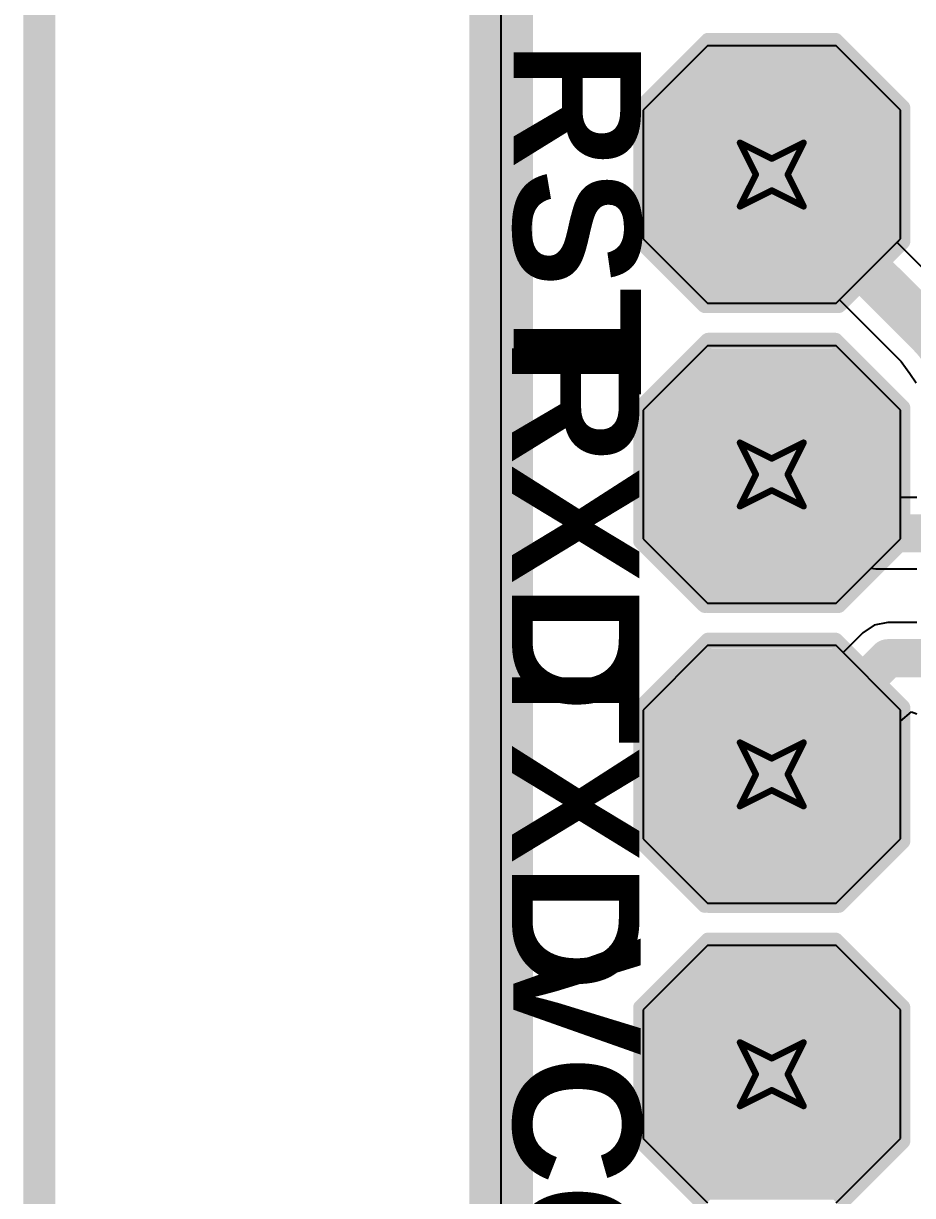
# Model space of a CAD drawing. Header units: inches. Extents: x -0.2 to 15.8, y 0 to 3.5.
# Drawn here: x -0.15 to 0.1292, y 1.4667 to 1.8349 of the extents above; entities that cross this region are included whole.
import ezdxf

# ---------------------------------------------------------------- set-up
doc = ezdxf.new("R2010")
doc.units = ezdxf.units.IN
doc.header["$MEASUREMENT"] = 0
for name, color, linetype in [('Board Outline', 76, 'Continuous'), ('Bottom Layer', 5, 'Continuous'), ('Bottom Solder', 6, 'Continuous'), ('Dimension', 6, 'Continuous'), ('Drill Drawing', 1, 'Continuous'), ('Multi-Layer', 9, 'Continuous'), ('Pad Holes', 156, 'Continuous'), ('Signal_1', 16, 'Continuous'), ('Signal_2', 76, 'Continuous'), ('Top Layer', 1, 'Continuous'), ('Top Overlay', 2, 'Continuous'), ('Top Solder', 216, 'Continuous')]:
    doc.layers.add(name, color=color, linetype=linetype)
doc.styles.add('Arial_Bold', font='', dxfattribs={"height": 0.2})
doc.styles.get('Arial_Bold').set_extended_font_data('Arial', bold=True)

msp = doc.modelspace()

# ---------------------------------------------------------------- hatches: boundary and pattern name
at = {"layer": 'Bottom Layer'}
for points in [[(0.102716525, 1.82286105), (0.067283475, 1.82286105), (0.04956695, 1.805144525), (0.04956695, 1.769711475), (0.067283475, 1.75199495), (0.102716525, 1.75199495), (0.12043305, 1.769711475), (0.12043305, 1.805144525)], [(0.102716525, 1.72865705), (0.067283475, 1.72865705), (0.04956695, 1.710940525), (0.04956695, 1.675507475), (0.067283475, 1.65779095), (0.102716525, 1.65779095), (0.12043305, 1.675507475), (0.12043305, 1.710940525)], [(0.102716525, 1.63445305), (0.067283475, 1.63445305), (0.04956695, 1.616736525), (0.04956695, 1.581303475), (0.067283475, 1.56358695), (0.102716525, 1.56358695), (0.12043305, 1.581303475), (0.12043305, 1.616736525)], [(0.102716525, 1.54024905), (0.067283475, 1.54024905), (0.04956695, 1.522532525), (0.04956695, 1.487099475), (0.067283475, 1.46938295), (0.102716525, 1.46938295), (0.12043305, 1.487099475), (0.12043305, 1.522532525)]]:
    msp.add_hatch(color=5, dxfattribs=at).paths.add_polyline_path(points)
at = {"layer": 'Bottom Solder'}
for points in [[(0.104716525, 1.82686105), (0.065283475, 1.82686105), (0.04556695, 1.807144525), (0.04556695, 1.767711475), (0.065283475, 1.74799495), (0.104716525, 1.74799495), (0.12443305, 1.767711475), (0.12443305, 1.807144525)], [(0.104716525, 1.73265705), (0.065283475, 1.73265705), (0.04556695, 1.712940525), (0.04556695, 1.673507475), (0.065283475, 1.65379095), (0.104716525, 1.65379095), (0.12443305, 1.673507475), (0.12443305, 1.712940525)], [(0.104716525, 1.63845305), (0.065283475, 1.63845305), (0.04556695, 1.618736525), (0.04556695, 1.579303475), (0.065283475, 1.55958695), (0.104716525, 1.55958695), (0.12443305, 1.579303475), (0.12443305, 1.618736525)], [(0.104716525, 1.54424905), (0.065283475, 1.54424905), (0.04556695, 1.524532525), (0.04556695, 1.485099475), (0.065283475, 1.46538295), (0.104716525, 1.46538295), (0.12443305, 1.485099475), (0.12443305, 1.524532525)]]:
    msp.add_hatch(color=6, dxfattribs=at).paths.add_polyline_path(points)
at = {"layer": 'Multi-Layer'}
for points in [[(0.102716525, 1.82286105), (0.067283475, 1.82286105), (0.04956695, 1.805144525), (0.04956695, 1.769711475), (0.067283475, 1.75199495), (0.102716525, 1.75199495), (0.12043305, 1.769711475), (0.12043305, 1.805144525)], [(0.102716525, 1.72865705), (0.067283475, 1.72865705), (0.04956695, 1.710940525), (0.04956695, 1.675507475), (0.067283475, 1.65779095), (0.102716525, 1.65779095), (0.12043305, 1.675507475), (0.12043305, 1.710940525)], [(0.102716525, 1.63445305), (0.067283475, 1.63445305), (0.04956695, 1.616736525), (0.04956695, 1.581303475), (0.067283475, 1.56358695), (0.102716525, 1.56358695), (0.12043305, 1.581303475), (0.12043305, 1.616736525)], [(0.102716525, 1.54024905), (0.067283475, 1.54024905), (0.04956695, 1.522532525), (0.04956695, 1.487099475), (0.067283475, 1.46938295), (0.102716525, 1.46938295), (0.12043305, 1.487099475), (0.12043305, 1.522532525)]]:
    msp.add_hatch(color=9, dxfattribs=at).paths.add_polyline_path(points)
at = {"layer": 'Pad Holes'}
h = msp.add_hatch(color=7, dxfattribs=at)
edge = h.paths.add_edge_path()
edge.add_arc((0.085, 1.787428), 0.0181102, 0, 360)
h = msp.add_hatch(color=7, dxfattribs=at)
edge = h.paths.add_edge_path()
edge.add_arc((0.085, 1.693224), 0.0181102, 0, 360)
h = msp.add_hatch(color=7, dxfattribs=at)
edge = h.paths.add_edge_path()
edge.add_arc((0.085, 1.59902), 0.0181102, 0, 360)
h = msp.add_hatch(color=7, dxfattribs=at)
edge = h.paths.add_edge_path()
edge.add_arc((0.085, 1.504816), 0.0181102, 0, 360)
at = {"layer": 'Signal_1'}
for points in [[(0.102716525, 1.82286105), (0.067283475, 1.82286105), (0.04956695, 1.805144525), (0.04956695, 1.769711475), (0.067283475, 1.75199495), (0.102716525, 1.75199495), (0.12043305, 1.769711475), (0.12043305, 1.805144525)], [(0.102716525, 1.72865705), (0.067283475, 1.72865705), (0.04956695, 1.710940525), (0.04956695, 1.675507475), (0.067283475, 1.65779095), (0.102716525, 1.65779095), (0.12043305, 1.675507475), (0.12043305, 1.710940525)], [(0.102716525, 1.63445305), (0.067283475, 1.63445305), (0.04956695, 1.616736525), (0.04956695, 1.581303475), (0.067283475, 1.56358695), (0.102716525, 1.56358695), (0.12043305, 1.581303475), (0.12043305, 1.616736525)], [(0.102716525, 1.54024905), (0.067283475, 1.54024905), (0.04956695, 1.522532525), (0.04956695, 1.487099475), (0.067283475, 1.46938295), (0.102716525, 1.46938295), (0.12043305, 1.487099475), (0.12043305, 1.522532525)]]:
    msp.add_hatch(color=16, dxfattribs=at).paths.add_polyline_path(points)
at = {"layer": 'Signal_2'}
for points in [[(0.102716525, 1.82286105), (0.067283475, 1.82286105), (0.04956695, 1.805144525), (0.04956695, 1.769711475), (0.067283475, 1.75199495), (0.102716525, 1.75199495), (0.12043305, 1.769711475), (0.12043305, 1.805144525)], [(0.102716525, 1.72865705), (0.067283475, 1.72865705), (0.04956695, 1.710940525), (0.04956695, 1.675507475), (0.067283475, 1.65779095), (0.102716525, 1.65779095), (0.12043305, 1.675507475), (0.12043305, 1.710940525)], [(0.102716525, 1.63445305), (0.067283475, 1.63445305), (0.04956695, 1.616736525), (0.04956695, 1.581303475), (0.067283475, 1.56358695), (0.102716525, 1.56358695), (0.12043305, 1.581303475), (0.12043305, 1.616736525)], [(0.102716525, 1.54024905), (0.067283475, 1.54024905), (0.04956695, 1.522532525), (0.04956695, 1.487099475), (0.067283475, 1.46938295), (0.102716525, 1.46938295), (0.12043305, 1.487099475), (0.12043305, 1.522532525)]]:
    msp.add_hatch(color=76, dxfattribs=at).paths.add_polyline_path(points)
at = {"layer": 'Top Layer'}
for points in [[(0.102716525, 1.82286105), (0.067283475, 1.82286105), (0.04956695, 1.805144525), (0.04956695, 1.769711475), (0.067283475, 1.75199495), (0.102716525, 1.75199495), (0.12043305, 1.769711475), (0.12043305, 1.805144525)], [(0.102716525, 1.72865705), (0.067283475, 1.72865705), (0.04956695, 1.710940525), (0.04956695, 1.675507475), (0.067283475, 1.65779095), (0.102716525, 1.65779095), (0.12043305, 1.675507475), (0.12043305, 1.710940525)], [(0.102716525, 1.63445305), (0.067283475, 1.63445305), (0.04956695, 1.616736525), (0.04956695, 1.581303475), (0.067283475, 1.56358695), (0.102716525, 1.56358695), (0.12043305, 1.581303475), (0.12043305, 1.616736525)], [(0.102716525, 1.54024905), (0.067283475, 1.54024905), (0.04956695, 1.522532525), (0.04956695, 1.487099475), (0.067283475, 1.46938295), (0.102716525, 1.46938295), (0.12043305, 1.487099475), (0.12043305, 1.522532525)]]:
    msp.add_hatch(color=1, dxfattribs=at).paths.add_polyline_path(points)
at = {"layer": 'Top Solder'}
for points in [[(0.104716525, 1.82686105), (0.065283475, 1.82686105), (0.04556695, 1.807144525), (0.04556695, 1.767711475), (0.065283475, 1.74799495), (0.104716525, 1.74799495), (0.12443305, 1.767711475), (0.12443305, 1.807144525)], [(0.104716525, 1.73265705), (0.065283475, 1.73265705), (0.04556695, 1.712940525), (0.04556695, 1.673507475), (0.065283475, 1.65379095), (0.104716525, 1.65379095), (0.12443305, 1.673507475), (0.12443305, 1.712940525)], [(0.104716525, 1.63845305), (0.065283475, 1.63845305), (0.04556695, 1.618736525), (0.04556695, 1.579303475), (0.065283475, 1.55958695), (0.104716525, 1.55958695), (0.12443305, 1.579303475), (0.12443305, 1.618736525)], [(0.104716525, 1.54424905), (0.065283475, 1.54424905), (0.04556695, 1.524532525), (0.04556695, 1.485099475), (0.065283475, 1.46538295), (0.104716525, 1.46538295), (0.12443305, 1.485099475), (0.12443305, 1.524532525)]]:
    msp.add_hatch(color=216, dxfattribs=at).paths.add_polyline_path(points)

# ---------------------------------------------------------------- linework, layer by layer
at = {"layer": 'Board Outline'}
msp.add_lwpolyline([(-1e-07, 1.9660002, 0.02, 0.02, 0), (0, 0, 0.02, 0.02, 0)], format="xyseb", dxfattribs=at)
at = {"layer": 'Bottom Layer'}
for p, q in [((1e-07, 0), (-1e-07, 1.9626973)), ((0.0647835, 1.827861), (0.044567, 1.8076445)), ((0.1052165, 1.827861), (0.0647835, 1.827861)), ((0.125433, 1.8076445), (0.1052165, 1.827861)), ((0.044567, 1.8076445), (0.044567, 1.7672115)), ((0.125433, 1.7672115), (0.125433, 1.8076445)), ((0.044567, 1.7672115), (0.0647835, 1.746995)), ((0.1243367, 1.7661153), (0.125433, 1.7672115)), ((0.1401289, 1.7503231), (0.1243367, 1.7661153)), ((0.0647835, 1.746995), (0.1052165, 1.746995)), ((0.1052165, 1.746995), (0.1063127, 1.7480913)), ((0.1063127, 1.7480913), (0.1221048, 1.7322992)), ((0.0647835, 1.733657), (0.044567, 1.7134405)), ((0.1052165, 1.733657), (0.0647835, 1.733657)), ((0.125433, 1.7134405), (0.1052165, 1.733657)), ((0.1221048, 1.7322992), (0.1256401, 1.7287637)), ((0.1256401, 1.7287637), (0.1283947, 1.7249043)), ((0.1283947, 1.7249043), (0.130304, 1.722047)), ((0.044567, 1.7134405), (0.044567, 1.6730075)), ((0.125433, 1.6859655), (0.125433, 1.7134405)), ((0.1305006, 1.6859655), (0.125433, 1.6859655)), ((0.044567, 1.6730075), (0.0647835, 1.652791)), ((0.1052165, 1.652791), (0.1162446, 1.6638191)), ((0.1162446, 1.6638191), (0.1176757, 1.6635344)), ((0.1176757, 1.6635344), (0.1176762, 1.6635345)), ((0.1176762, 1.6635345), (0.1305006, 1.6635345)), ((0.0647835, 1.652791), (0.1052165, 1.652791)), ((0.117188, 1.6458618), (0.1135494, 1.6434306)), ((0.12148, 1.6467156), (0.117188, 1.6458618)), ((0.1214805, 1.6467155), (0.12148, 1.6467156)), ((0.1305006, 1.6467155), (0.1214805, 1.6467155)), ((0.1135492, 1.6434303), (0.1073942, 1.6372753)), ((0.1135494, 1.6434306), (0.1135492, 1.6434303)), ((0.0647835, 1.639453), (0.044567, 1.6192365)), ((0.1052165, 1.639453), (0.0647835, 1.639453)), ((0.1073942, 1.6372753), (0.1052165, 1.639453)), ((0.044567, 1.6192365), (0.044567, 1.5788035)), ((0.125433, 1.6157514), (0.1289147, 1.6186703)), ((0.1289147, 1.6186703), (0.1305007, 1.6179999)), ((0.125433, 1.5788035), (0.125433, 1.6157514)), ((0.044567, 1.5788035), (0.0647835, 1.558587)), ((0.1052165, 1.558587), (0.125433, 1.5788035)), ((0.0647835, 1.558587), (0.1052165, 1.558587)), ((0.0647835, 1.545249), (0.044567, 1.5250325)), ((0.1052165, 1.545249), (0.0647835, 1.545249)), ((0.125433, 1.5250325), (0.1052165, 1.545249)), ((0.044567, 1.5250325), (0.044567, 1.4845995)), ((0.125433, 1.4845995), (0.125433, 1.5250325)), ((0.044567, 1.4845995), (0.0647835, 1.464383)), ((0.1052165, 1.464383), (0.125433, 1.4845995))]:
    msp.add_line(p, q, dxfattribs=at)
for points in [[(0.085, 1.787428, 0.015, 0.015, 0), (0.1346524, 1.7377756, 0.015, 0.015, 0)], [(0.1346524, 1.7377755, 0.015, 0.015, -0.198912367379658), (0.1445006, 1.714, 0.015, 0.015, 0)], [(0.085, 1.693224, 0.012, 0.012, 0), (0.0992017, 1.693224, 0.012, 0.012, 0)], [(0.0992017, 1.693224, 0.012, 0.012, 0), (0.1176757, 1.67475, 0.012, 0.012, 0)], [(0.1176757, 1.67475, 0.012, 0.012, 0), (0.1445006, 1.67475, 0.012, 0.012, 0)], [(0.085, 1.59902, 0.012, 0.012, 0), (0.12148, 1.6355, 0.012, 0.012, 0)], [(0.12148, 1.6355, 0.012, 0.012, 0), (0.1445006, 1.6355, 0.012, 0.012, 0)], [(0.085, 1.59902, 0.01, 0.01, 0), (0.0850001, 1.59902, 0.01, 0.01, 0)]]:
    msp.add_lwpolyline(points, format="xyseb", dxfattribs=at)
for points in [[(0.08125, 1.787428, 0.0075, 0.0075, 1), (0.08875, 1.787428, 0.0075, 0.0075, 1)], [(0.1309024, 1.7377756, 0.0075, 0.0075, 1), (0.1384024, 1.7377756, 0.0075, 0.0075, 1)], [(0.1309024, 1.7377755, 0.0075, 0.0075, 1), (0.1384024, 1.7377755, 0.0075, 0.0075, 1)], [(0.082, 1.693224, 0.006, 0.006, 1), (0.088, 1.693224, 0.006, 0.006, 1)], [(0.0962017, 1.693224, 0.006, 0.006, 1), (0.1022017, 1.693224, 0.006, 0.006, 1)], [(0.0962017, 1.693224, 0.006, 0.006, 1), (0.1022017, 1.693224, 0.006, 0.006, 1)], [(0.1146757, 1.67475, 0.006, 0.006, 1), (0.1206757, 1.67475, 0.006, 0.006, 1)], [(0.1146757, 1.67475, 0.006, 0.006, 1), (0.1206757, 1.67475, 0.006, 0.006, 1)], [(0.11848, 1.6355, 0.006, 0.006, 1), (0.12448, 1.6355, 0.006, 0.006, 1)], [(0.11848, 1.6355, 0.006, 0.006, 1), (0.12448, 1.6355, 0.006, 0.006, 1)], [(0.082, 1.59902, 0.006, 0.006, 1), (0.088, 1.59902, 0.006, 0.006, 1)], [(0.0825, 1.59902, 0.005, 0.005, 1), (0.0875, 1.59902, 0.005, 0.005, 1)], [(0.0825001, 1.59902, 0.005, 0.005, 1), (0.0875001, 1.59902, 0.005, 0.005, 1)]]:
    msp.add_lwpolyline(points, format="xyseb", close=True, dxfattribs=at)
at = {"layer": 'Dimension'}
for points in [[(0, 0.02, 0.01, 0.01, 0), (0, 2.098, 0.01, 0.01, 0)], [(-0.145, 1.2529128, 0.01, 0.01, 0), (-0.145, 1.9660002, 0.01, 0.01, 0)]]:
    msp.add_lwpolyline(points, format="xyseb", dxfattribs=at)
at = {"layer": 'Drill Drawing'}
for points in [[(0.075, 1.797428, 0.002, 0.002, 0), (0.085, 1.792428, 0.002, 0.002, 0)], [(0.075, 1.797428, 0.002, 0.002, 0), (0.08, 1.787428, 0.002, 0.002, 0)], [(0.085, 1.792428, 0.002, 0.002, 0), (0.095, 1.797428, 0.002, 0.002, 0)], [(0.09, 1.787428, 0.002, 0.002, 0), (0.095, 1.797428, 0.002, 0.002, 0)], [(0.075, 1.777428, 0.002, 0.002, 0), (0.08, 1.787428, 0.002, 0.002, 0)], [(0.09, 1.787428, 0.002, 0.002, 0), (0.095, 1.777428, 0.002, 0.002, 0)], [(0.075, 1.777428, 0.002, 0.002, 0), (0.085, 1.782428, 0.002, 0.002, 0)], [(0.085, 1.782428, 0.002, 0.002, 0), (0.095, 1.777428, 0.002, 0.002, 0)], [(0.075, 1.703224, 0.002, 0.002, 0), (0.085, 1.698224, 0.002, 0.002, 0)], [(0.075, 1.703224, 0.002, 0.002, 0), (0.08, 1.693224, 0.002, 0.002, 0)], [(0.085, 1.698224, 0.002, 0.002, 0), (0.095, 1.703224, 0.002, 0.002, 0)], [(0.09, 1.693224, 0.002, 0.002, 0), (0.095, 1.703224, 0.002, 0.002, 0)], [(0.075, 1.683224, 0.002, 0.002, 0), (0.08, 1.693224, 0.002, 0.002, 0)], [(0.09, 1.693224, 0.002, 0.002, 0), (0.095, 1.683224, 0.002, 0.002, 0)], [(0.075, 1.683224, 0.002, 0.002, 0), (0.085, 1.688224, 0.002, 0.002, 0)], [(0.085, 1.688224, 0.002, 0.002, 0), (0.095, 1.683224, 0.002, 0.002, 0)], [(0.075, 1.60902, 0.002, 0.002, 0), (0.085, 1.60402, 0.002, 0.002, 0)], [(0.075, 1.60902, 0.002, 0.002, 0), (0.08, 1.59902, 0.002, 0.002, 0)], [(0.085, 1.60402, 0.002, 0.002, 0), (0.095, 1.60902, 0.002, 0.002, 0)], [(0.09, 1.59902, 0.002, 0.002, 0), (0.095, 1.60902, 0.002, 0.002, 0)], [(0.075, 1.58902, 0.002, 0.002, 0), (0.08, 1.59902, 0.002, 0.002, 0)], [(0.09, 1.59902, 0.002, 0.002, 0), (0.095, 1.58902, 0.002, 0.002, 0)], [(0.075, 1.58902, 0.002, 0.002, 0), (0.085, 1.59402, 0.002, 0.002, 0)], [(0.085, 1.59402, 0.002, 0.002, 0), (0.095, 1.58902, 0.002, 0.002, 0)], [(0.075, 1.514816, 0.002, 0.002, 0), (0.085, 1.509816, 0.002, 0.002, 0)], [(0.075, 1.514816, 0.002, 0.002, 0), (0.08, 1.504816, 0.002, 0.002, 0)], [(0.085, 1.509816, 0.002, 0.002, 0), (0.095, 1.514816, 0.002, 0.002, 0)], [(0.09, 1.504816, 0.002, 0.002, 0), (0.095, 1.514816, 0.002, 0.002, 0)], [(0.075, 1.494816, 0.002, 0.002, 0), (0.08, 1.504816, 0.002, 0.002, 0)], [(0.09, 1.504816, 0.002, 0.002, 0), (0.095, 1.494816, 0.002, 0.002, 0)], [(0.075, 1.494816, 0.002, 0.002, 0), (0.085, 1.499816, 0.002, 0.002, 0)], [(0.085, 1.499816, 0.002, 0.002, 0), (0.095, 1.494816, 0.002, 0.002, 0)]]:
    msp.add_lwpolyline(points, format="xyseb", dxfattribs=at)
for points in [[(0.0745, 1.797428, 0.001, 0.001, 1), (0.0755, 1.797428, 0.001, 0.001, 1)], [(0.0745, 1.797428, 0.001, 0.001, 1), (0.0755, 1.797428, 0.001, 0.001, 1)], [(0.0945, 1.797428, 0.001, 0.001, 1), (0.0955, 1.797428, 0.001, 0.001, 1)], [(0.0945, 1.797428, 0.001, 0.001, 1), (0.0955, 1.797428, 0.001, 0.001, 1)], [(0.0845, 1.792428, 0.001, 0.001, 1), (0.0855, 1.792428, 0.001, 0.001, 1)], [(0.0845, 1.792428, 0.001, 0.001, 1), (0.0855, 1.792428, 0.001, 0.001, 1)], [(0.0795, 1.787428, 0.001, 0.001, 1), (0.0805, 1.787428, 0.001, 0.001, 1)], [(0.0795, 1.787428, 0.001, 0.001, 1), (0.0805, 1.787428, 0.001, 0.001, 1)], [(0.0895, 1.787428, 0.001, 0.001, 1), (0.0905, 1.787428, 0.001, 0.001, 1)], [(0.0895, 1.787428, 0.001, 0.001, 1), (0.0905, 1.787428, 0.001, 0.001, 1)], [(0.0845, 1.782428, 0.001, 0.001, 1), (0.0855, 1.782428, 0.001, 0.001, 1)], [(0.0845, 1.782428, 0.001, 0.001, 1), (0.0855, 1.782428, 0.001, 0.001, 1)], [(0.0745, 1.777428, 0.001, 0.001, 1), (0.0755, 1.777428, 0.001, 0.001, 1)], [(0.0745, 1.777428, 0.001, 0.001, 1), (0.0755, 1.777428, 0.001, 0.001, 1)], [(0.0945, 1.777428, 0.001, 0.001, 1), (0.0955, 1.777428, 0.001, 0.001, 1)], [(0.0945, 1.777428, 0.001, 0.001, 1), (0.0955, 1.777428, 0.001, 0.001, 1)], [(0.0745, 1.703224, 0.001, 0.001, 1), (0.0755, 1.703224, 0.001, 0.001, 1)], [(0.0745, 1.703224, 0.001, 0.001, 1), (0.0755, 1.703224, 0.001, 0.001, 1)], [(0.0945, 1.703224, 0.001, 0.001, 1), (0.0955, 1.703224, 0.001, 0.001, 1)], [(0.0945, 1.703224, 0.001, 0.001, 1), (0.0955, 1.703224, 0.001, 0.001, 1)], [(0.0845, 1.698224, 0.001, 0.001, 1), (0.0855, 1.698224, 0.001, 0.001, 1)], [(0.0845, 1.698224, 0.001, 0.001, 1), (0.0855, 1.698224, 0.001, 0.001, 1)], [(0.0795, 1.693224, 0.001, 0.001, 1), (0.0805, 1.693224, 0.001, 0.001, 1)], [(0.0795, 1.693224, 0.001, 0.001, 1), (0.0805, 1.693224, 0.001, 0.001, 1)], [(0.0895, 1.693224, 0.001, 0.001, 1), (0.0905, 1.693224, 0.001, 0.001, 1)], [(0.0895, 1.693224, 0.001, 0.001, 1), (0.0905, 1.693224, 0.001, 0.001, 1)], [(0.0845, 1.688224, 0.001, 0.001, 1), (0.0855, 1.688224, 0.001, 0.001, 1)], [(0.0845, 1.688224, 0.001, 0.001, 1), (0.0855, 1.688224, 0.001, 0.001, 1)], [(0.0745, 1.683224, 0.001, 0.001, 1), (0.0755, 1.683224, 0.001, 0.001, 1)], [(0.0745, 1.683224, 0.001, 0.001, 1), (0.0755, 1.683224, 0.001, 0.001, 1)], [(0.0945, 1.683224, 0.001, 0.001, 1), (0.0955, 1.683224, 0.001, 0.001, 1)], [(0.0945, 1.683224, 0.001, 0.001, 1), (0.0955, 1.683224, 0.001, 0.001, 1)], [(0.0745, 1.60902, 0.001, 0.001, 1), (0.0755, 1.60902, 0.001, 0.001, 1)], [(0.0745, 1.60902, 0.001, 0.001, 1), (0.0755, 1.60902, 0.001, 0.001, 1)], [(0.0945, 1.60902, 0.001, 0.001, 1), (0.0955, 1.60902, 0.001, 0.001, 1)], [(0.0945, 1.60902, 0.001, 0.001, 1), (0.0955, 1.60902, 0.001, 0.001, 1)], [(0.0845, 1.60402, 0.001, 0.001, 1), (0.0855, 1.60402, 0.001, 0.001, 1)], [(0.0845, 1.60402, 0.001, 0.001, 1), (0.0855, 1.60402, 0.001, 0.001, 1)], [(0.0795, 1.59902, 0.001, 0.001, 1), (0.0805, 1.59902, 0.001, 0.001, 1)], [(0.0795, 1.59902, 0.001, 0.001, 1), (0.0805, 1.59902, 0.001, 0.001, 1)], [(0.0895, 1.59902, 0.001, 0.001, 1), (0.0905, 1.59902, 0.001, 0.001, 1)], [(0.0895, 1.59902, 0.001, 0.001, 1), (0.0905, 1.59902, 0.001, 0.001, 1)], [(0.0845, 1.59402, 0.001, 0.001, 1), (0.0855, 1.59402, 0.001, 0.001, 1)], [(0.0845, 1.59402, 0.001, 0.001, 1), (0.0855, 1.59402, 0.001, 0.001, 1)], [(0.0745, 1.58902, 0.001, 0.001, 1), (0.0755, 1.58902, 0.001, 0.001, 1)], [(0.0745, 1.58902, 0.001, 0.001, 1), (0.0755, 1.58902, 0.001, 0.001, 1)], [(0.0945, 1.58902, 0.001, 0.001, 1), (0.0955, 1.58902, 0.001, 0.001, 1)], [(0.0945, 1.58902, 0.001, 0.001, 1), (0.0955, 1.58902, 0.001, 0.001, 1)], [(0.0745, 1.514816, 0.001, 0.001, 1), (0.0755, 1.514816, 0.001, 0.001, 1)], [(0.0745, 1.514816, 0.001, 0.001, 1), (0.0755, 1.514816, 0.001, 0.001, 1)], [(0.0945, 1.514816, 0.001, 0.001, 1), (0.0955, 1.514816, 0.001, 0.001, 1)], [(0.0945, 1.514816, 0.001, 0.001, 1), (0.0955, 1.514816, 0.001, 0.001, 1)], [(0.0845, 1.509816, 0.001, 0.001, 1), (0.0855, 1.509816, 0.001, 0.001, 1)], [(0.0845, 1.509816, 0.001, 0.001, 1), (0.0855, 1.509816, 0.001, 0.001, 1)], [(0.0795, 1.504816, 0.001, 0.001, 1), (0.0805, 1.504816, 0.001, 0.001, 1)], [(0.0795, 1.504816, 0.001, 0.001, 1), (0.0805, 1.504816, 0.001, 0.001, 1)], [(0.0895, 1.504816, 0.001, 0.001, 1), (0.0905, 1.504816, 0.001, 0.001, 1)], [(0.0895, 1.504816, 0.001, 0.001, 1), (0.0905, 1.504816, 0.001, 0.001, 1)], [(0.0845, 1.499816, 0.001, 0.001, 1), (0.0855, 1.499816, 0.001, 0.001, 1)], [(0.0845, 1.499816, 0.001, 0.001, 1), (0.0855, 1.499816, 0.001, 0.001, 1)], [(0.0745, 1.494816, 0.001, 0.001, 1), (0.0755, 1.494816, 0.001, 0.001, 1)], [(0.0745, 1.494816, 0.001, 0.001, 1), (0.0755, 1.494816, 0.001, 0.001, 1)], [(0.0945, 1.494816, 0.001, 0.001, 1), (0.0955, 1.494816, 0.001, 0.001, 1)], [(0.0945, 1.494816, 0.001, 0.001, 1), (0.0955, 1.494816, 0.001, 0.001, 1)]]:
    msp.add_lwpolyline(points, format="xyseb", close=True, dxfattribs=at)
at = {"layer": 'Signal_1'}
for p, q in [((1e-07, 0), (-1e-07, 1.9626973)), ((0.0647835, 1.827861), (0.044567, 1.8076445)), ((0.1052165, 1.827861), (0.0647835, 1.827861)), ((0.125433, 1.8076445), (0.1052165, 1.827861)), ((0.044567, 1.8076445), (0.044567, 1.7672115)), ((0.125433, 1.7672115), (0.125433, 1.8076445)), ((0.044567, 1.7672115), (0.0647835, 1.746995)), ((0.1052165, 1.746995), (0.125433, 1.7672115)), ((0.0647835, 1.746995), (0.1052165, 1.746995)), ((0.0647835, 1.733657), (0.044567, 1.7134405)), ((0.1052165, 1.733657), (0.0647835, 1.733657)), ((0.125433, 1.7134405), (0.1052165, 1.733657)), ((0.044567, 1.7134405), (0.044567, 1.6730075)), ((0.125433, 1.6730075), (0.125433, 1.7134405)), ((0.044567, 1.6730075), (0.0647835, 1.652791)), ((0.1052165, 1.652791), (0.125433, 1.6730075)), ((0.0647835, 1.652791), (0.1052165, 1.652791)), ((0.0647835, 1.639453), (0.044567, 1.6192365)), ((0.1052165, 1.639453), (0.0647835, 1.639453)), ((0.125433, 1.6192365), (0.1052165, 1.639453)), ((0.044567, 1.6192365), (0.044567, 1.5788035)), ((0.125433, 1.5788035), (0.125433, 1.6192365)), ((0.044567, 1.5788035), (0.0647835, 1.558587)), ((0.1052165, 1.558587), (0.125433, 1.5788035)), ((0.0647835, 1.558587), (0.1052165, 1.558587))]:
    msp.add_line(p, q, dxfattribs=at)
at = {"layer": 'Signal_2'}
for p, q in [((1e-07, 0), (-1e-07, 1.9626973)), ((0.0647835, 1.827861), (0.044567, 1.8076445)), ((0.1052165, 1.827861), (0.0647835, 1.827861)), ((0.125433, 1.8076445), (0.1052165, 1.827861)), ((0.044567, 1.8076445), (0.044567, 1.7672115)), ((0.125433, 1.7672115), (0.125433, 1.8076445)), ((0.044567, 1.7672115), (0.0647835, 1.746995)), ((0.1052165, 1.746995), (0.125433, 1.7672115)), ((0.0647835, 1.746995), (0.1052165, 1.746995)), ((0.0647835, 1.733657), (0.044567, 1.7134405)), ((0.1052165, 1.733657), (0.0647835, 1.733657)), ((0.125433, 1.7134405), (0.1052165, 1.733657)), ((0.044567, 1.7134405), (0.044567, 1.6730075)), ((0.125433, 1.6730075), (0.125433, 1.7134405)), ((0.044567, 1.6730075), (0.0647835, 1.652791)), ((0.1052165, 1.652791), (0.125433, 1.6730075)), ((0.0647835, 1.652791), (0.1052165, 1.652791)), ((0.0647835, 1.639453), (0.044567, 1.6192365)), ((0.1052165, 1.639453), (0.0647835, 1.639453)), ((0.125433, 1.6192365), (0.1052165, 1.639453)), ((0.044567, 1.6192365), (0.044567, 1.5788035)), ((0.125433, 1.5788035), (0.125433, 1.6192365)), ((0.044567, 1.5788035), (0.0647835, 1.558587)), ((0.1052165, 1.558587), (0.125433, 1.5788035)), ((0.0647835, 1.558587), (0.1052165, 1.558587))]:
    msp.add_line(p, q, dxfattribs=at)
at = {"layer": 'Top Layer'}
for p, q in [((1e-07, 0), (-1e-07, 1.9626973)), ((0.0647835, 1.827861), (0.044567, 1.8076445)), ((0.1052165, 1.827861), (0.0647835, 1.827861)), ((0.125433, 1.8076445), (0.1052165, 1.827861)), ((0.044567, 1.8076445), (0.044567, 1.7672115)), ((0.125433, 1.7672115), (0.125433, 1.8076445)), ((0.044567, 1.7672115), (0.0647835, 1.746995)), ((0.1052165, 1.746995), (0.125433, 1.7672115)), ((0.0647835, 1.746995), (0.1052165, 1.746995)), ((0.0647835, 1.733657), (0.044567, 1.7134405)), ((0.1052165, 1.733657), (0.0647835, 1.733657)), ((0.125433, 1.7134405), (0.1052165, 1.733657)), ((0.044567, 1.7134405), (0.044567, 1.6730075)), ((0.125433, 1.6730075), (0.125433, 1.7134405)), ((0.044567, 1.6730075), (0.0647835, 1.652791)), ((0.1052165, 1.652791), (0.125433, 1.6730075)), ((0.0647835, 1.652791), (0.1052165, 1.652791)), ((0.0647835, 1.639453), (0.044567, 1.6192365)), ((0.1052165, 1.639453), (0.0647835, 1.639453)), ((0.125433, 1.6192365), (0.1052165, 1.639453)), ((0.044567, 1.6192365), (0.044567, 1.5788035)), ((0.125433, 1.5788035), (0.125433, 1.6192365)), ((0.044567, 1.5788035), (0.0647835, 1.558587)), ((0.1052165, 1.558587), (0.125433, 1.5788035)), ((0.0647835, 1.558587), (0.1052165, 1.558587)), ((0.0647835, 1.545249), (0.044567, 1.5250325)), ((0.1052165, 1.545249), (0.0647835, 1.545249)), ((0.125433, 1.5250325), (0.1052165, 1.545249)), ((0.044567, 1.5250325), (0.044567, 1.4845995)), ((0.125433, 1.4845995), (0.125433, 1.5250325)), ((0.044567, 1.4845995), (0.0647835, 1.464383)), ((0.1052165, 1.464383), (0.125433, 1.4845995))]:
    msp.add_line(p, q, dxfattribs=at)
at = {"layer": 'Top Overlay'}
for points in [[(0.044, 1.808428, 0.005, 0.005, 0), (0.065, 1.829428, 0.005, 0.005, 0)], [(0.065, 1.829428, 0.005, 0.005, 0), (0.105, 1.829428, 0.005, 0.005, 0)], [(0.105, 1.829428, 0.005, 0.005, 0), (0.126, 1.808428, 0.005, 0.005, 0)], [(0.044, 1.766428, 0.005, 0.005, 0), (0.044, 1.808428, 0.005, 0.005, 0)], [(0.126, 1.766428, 0.005, 0.005, 0), (0.126, 1.808428, 0.005, 0.005, 0)], [(0.044, 1.766428, 0.005, 0.005, 0), (0.064, 1.746428, 0.005, 0.005, 0)], [(0.106, 1.746428, 0.005, 0.005, 0), (0.126, 1.766428, 0.005, 0.005, 0)], [(0.065, 1.746428, 0.005, 0.005, 0), (0.106, 1.746428, 0.005, 0.005, 0)], [(0.044, 1.714224, 0.005, 0.005, 0), (0.065, 1.735224, 0.005, 0.005, 0)], [(0.065, 1.735224, 0.005, 0.005, 0), (0.105, 1.735224, 0.005, 0.005, 0)], [(0.105, 1.735224, 0.005, 0.005, 0), (0.126, 1.714224, 0.005, 0.005, 0)], [(0.044, 1.672224, 0.005, 0.005, 0), (0.044, 1.714224, 0.005, 0.005, 0)], [(0.126, 1.672224, 0.005, 0.005, 0), (0.126, 1.714224, 0.005, 0.005, 0)], [(0.044, 1.672224, 0.005, 0.005, 0), (0.064, 1.652224, 0.005, 0.005, 0)], [(0.106, 1.652224, 0.005, 0.005, 0), (0.126, 1.672224, 0.005, 0.005, 0)], [(0.065, 1.652224, 0.005, 0.005, 0), (0.106, 1.652224, 0.005, 0.005, 0)], [(0.044, 1.62002, 0.005, 0.005, 0), (0.065, 1.64102, 0.005, 0.005, 0)], [(0.065, 1.64102, 0.005, 0.005, 0), (0.105, 1.64102, 0.005, 0.005, 0)], [(0.105, 1.64102, 0.005, 0.005, 0), (0.126, 1.62002, 0.005, 0.005, 0)], [(0.044, 1.57802, 0.005, 0.005, 0), (0.044, 1.62002, 0.005, 0.005, 0)], [(0.126, 1.57802, 0.005, 0.005, 0), (0.126, 1.62002, 0.005, 0.005, 0)], [(0.044, 1.57802, 0.005, 0.005, 0), (0.064, 1.55802, 0.005, 0.005, 0)], [(0.106, 1.55802, 0.005, 0.005, 0), (0.126, 1.57802, 0.005, 0.005, 0)], [(0.065, 1.55802, 0.005, 0.005, 0), (0.106, 1.55802, 0.005, 0.005, 0)], [(0.044, 1.525816, 0.005, 0.005, 0), (0.065, 1.546816, 0.005, 0.005, 0)], [(0.065, 1.546816, 0.005, 0.005, 0), (0.105, 1.546816, 0.005, 0.005, 0)], [(0.105, 1.546816, 0.005, 0.005, 0), (0.126, 1.525816, 0.005, 0.005, 0)], [(0.044, 1.483816, 0.005, 0.005, 0), (0.044, 1.525816, 0.005, 0.005, 0)], [(0.126, 1.483816, 0.005, 0.005, 0), (0.126, 1.525816, 0.005, 0.005, 0)], [(0.044, 1.483816, 0.005, 0.005, 0), (0.064, 1.463816, 0.005, 0.005, 0)], [(0.106, 1.463816, 0.005, 0.005, 0), (0.126, 1.483816, 0.005, 0.005, 0)]]:
    msp.add_lwpolyline(points, format="xyseb", dxfattribs=at)
for points in [[(0.06375, 1.829428, 0.0025, 0.0025, 1), (0.06625, 1.829428, 0.0025, 0.0025, 1)], [(0.06375, 1.829428, 0.0025, 0.0025, 1), (0.06625, 1.829428, 0.0025, 0.0025, 1)], [(0.10375, 1.829428, 0.0025, 0.0025, 1), (0.10625, 1.829428, 0.0025, 0.0025, 1)], [(0.10375, 1.829428, 0.0025, 0.0025, 1), (0.10625, 1.829428, 0.0025, 0.0025, 1)], [(0.04275, 1.808428, 0.0025, 0.0025, 1), (0.04525, 1.808428, 0.0025, 0.0025, 1)], [(0.04275, 1.808428, 0.0025, 0.0025, 1), (0.04525, 1.808428, 0.0025, 0.0025, 1)], [(0.12475, 1.808428, 0.0025, 0.0025, 1), (0.12725, 1.808428, 0.0025, 0.0025, 1)], [(0.12475, 1.808428, 0.0025, 0.0025, 1), (0.12725, 1.808428, 0.0025, 0.0025, 1)], [(0.04275, 1.766428, 0.0025, 0.0025, 1), (0.04525, 1.766428, 0.0025, 0.0025, 1)], [(0.04275, 1.766428, 0.0025, 0.0025, 1), (0.04525, 1.766428, 0.0025, 0.0025, 1)], [(0.12475, 1.766428, 0.0025, 0.0025, 1), (0.12725, 1.766428, 0.0025, 0.0025, 1)], [(0.12475, 1.766428, 0.0025, 0.0025, 1), (0.12725, 1.766428, 0.0025, 0.0025, 1)], [(0.06275, 1.746428, 0.0025, 0.0025, 1), (0.06525, 1.746428, 0.0025, 0.0025, 1)], [(0.06375, 1.746428, 0.0025, 0.0025, 1), (0.06625, 1.746428, 0.0025, 0.0025, 1)], [(0.10475, 1.746428, 0.0025, 0.0025, 1), (0.10725, 1.746428, 0.0025, 0.0025, 1)], [(0.10475, 1.746428, 0.0025, 0.0025, 1), (0.10725, 1.746428, 0.0025, 0.0025, 1)], [(0.06375, 1.735224, 0.0025, 0.0025, 1), (0.06625, 1.735224, 0.0025, 0.0025, 1)], [(0.06375, 1.735224, 0.0025, 0.0025, 1), (0.06625, 1.735224, 0.0025, 0.0025, 1)], [(0.10375, 1.735224, 0.0025, 0.0025, 1), (0.10625, 1.735224, 0.0025, 0.0025, 1)], [(0.10375, 1.735224, 0.0025, 0.0025, 1), (0.10625, 1.735224, 0.0025, 0.0025, 1)], [(0.04275, 1.714224, 0.0025, 0.0025, 1), (0.04525, 1.714224, 0.0025, 0.0025, 1)], [(0.04275, 1.714224, 0.0025, 0.0025, 1), (0.04525, 1.714224, 0.0025, 0.0025, 1)], [(0.12475, 1.714224, 0.0025, 0.0025, 1), (0.12725, 1.714224, 0.0025, 0.0025, 1)], [(0.12475, 1.714224, 0.0025, 0.0025, 1), (0.12725, 1.714224, 0.0025, 0.0025, 1)], [(0.04275, 1.672224, 0.0025, 0.0025, 1), (0.04525, 1.672224, 0.0025, 0.0025, 1)], [(0.04275, 1.672224, 0.0025, 0.0025, 1), (0.04525, 1.672224, 0.0025, 0.0025, 1)], [(0.12475, 1.672224, 0.0025, 0.0025, 1), (0.12725, 1.672224, 0.0025, 0.0025, 1)], [(0.12475, 1.672224, 0.0025, 0.0025, 1), (0.12725, 1.672224, 0.0025, 0.0025, 1)], [(0.06275, 1.652224, 0.0025, 0.0025, 1), (0.06525, 1.652224, 0.0025, 0.0025, 1)], [(0.06375, 1.652224, 0.0025, 0.0025, 1), (0.06625, 1.652224, 0.0025, 0.0025, 1)], [(0.10475, 1.652224, 0.0025, 0.0025, 1), (0.10725, 1.652224, 0.0025, 0.0025, 1)], [(0.10475, 1.652224, 0.0025, 0.0025, 1), (0.10725, 1.652224, 0.0025, 0.0025, 1)], [(0.06375, 1.64102, 0.0025, 0.0025, 1), (0.06625, 1.64102, 0.0025, 0.0025, 1)], [(0.06375, 1.64102, 0.0025, 0.0025, 1), (0.06625, 1.64102, 0.0025, 0.0025, 1)], [(0.10375, 1.64102, 0.0025, 0.0025, 1), (0.10625, 1.64102, 0.0025, 0.0025, 1)], [(0.10375, 1.64102, 0.0025, 0.0025, 1), (0.10625, 1.64102, 0.0025, 0.0025, 1)], [(0.04275, 1.62002, 0.0025, 0.0025, 1), (0.04525, 1.62002, 0.0025, 0.0025, 1)], [(0.04275, 1.62002, 0.0025, 0.0025, 1), (0.04525, 1.62002, 0.0025, 0.0025, 1)], [(0.12475, 1.62002, 0.0025, 0.0025, 1), (0.12725, 1.62002, 0.0025, 0.0025, 1)], [(0.12475, 1.62002, 0.0025, 0.0025, 1), (0.12725, 1.62002, 0.0025, 0.0025, 1)], [(0.04275, 1.57802, 0.0025, 0.0025, 1), (0.04525, 1.57802, 0.0025, 0.0025, 1)], [(0.04275, 1.57802, 0.0025, 0.0025, 1), (0.04525, 1.57802, 0.0025, 0.0025, 1)], [(0.12475, 1.57802, 0.0025, 0.0025, 1), (0.12725, 1.57802, 0.0025, 0.0025, 1)], [(0.12475, 1.57802, 0.0025, 0.0025, 1), (0.12725, 1.57802, 0.0025, 0.0025, 1)], [(0.06275, 1.55802, 0.0025, 0.0025, 1), (0.06525, 1.55802, 0.0025, 0.0025, 1)], [(0.06375, 1.55802, 0.0025, 0.0025, 1), (0.06625, 1.55802, 0.0025, 0.0025, 1)], [(0.10475, 1.55802, 0.0025, 0.0025, 1), (0.10725, 1.55802, 0.0025, 0.0025, 1)], [(0.10475, 1.55802, 0.0025, 0.0025, 1), (0.10725, 1.55802, 0.0025, 0.0025, 1)], [(0.06375, 1.546816, 0.0025, 0.0025, 1), (0.06625, 1.546816, 0.0025, 0.0025, 1)], [(0.06375, 1.546816, 0.0025, 0.0025, 1), (0.06625, 1.546816, 0.0025, 0.0025, 1)], [(0.10375, 1.546816, 0.0025, 0.0025, 1), (0.10625, 1.546816, 0.0025, 0.0025, 1)], [(0.10375, 1.546816, 0.0025, 0.0025, 1), (0.10625, 1.546816, 0.0025, 0.0025, 1)], [(0.04275, 1.525816, 0.0025, 0.0025, 1), (0.04525, 1.525816, 0.0025, 0.0025, 1)], [(0.04275, 1.525816, 0.0025, 0.0025, 1), (0.04525, 1.525816, 0.0025, 0.0025, 1)], [(0.12475, 1.525816, 0.0025, 0.0025, 1), (0.12725, 1.525816, 0.0025, 0.0025, 1)], [(0.12475, 1.525816, 0.0025, 0.0025, 1), (0.12725, 1.525816, 0.0025, 0.0025, 1)], [(0.04275, 1.483816, 0.0025, 0.0025, 1), (0.04525, 1.483816, 0.0025, 0.0025, 1)], [(0.04275, 1.483816, 0.0025, 0.0025, 1), (0.04525, 1.483816, 0.0025, 0.0025, 1)], [(0.12475, 1.483816, 0.0025, 0.0025, 1), (0.12725, 1.483816, 0.0025, 0.0025, 1)], [(0.12475, 1.483816, 0.0025, 0.0025, 1), (0.12725, 1.483816, 0.0025, 0.0025, 1)]]:
    msp.add_lwpolyline(points, format="xyseb", close=True, dxfattribs=at)

# ---------------------------------------------------------------- texts
at = {"layer": 'Top Overlay', "style": 'Arial_Bold'}
for s, p in [('RST', (0.0039126, 1.8295489)), ('RXD', (0.0034446, 1.7365489)), ('TXD', (0.0034448, 1.6425484)), ('VCC', (0.0038738, 1.5478354))]:
    msp.add_text(s, height=0.04, rotation=270, dxfattribs=at).set_placement(p)

doc.saveas('drawing.dxf')
